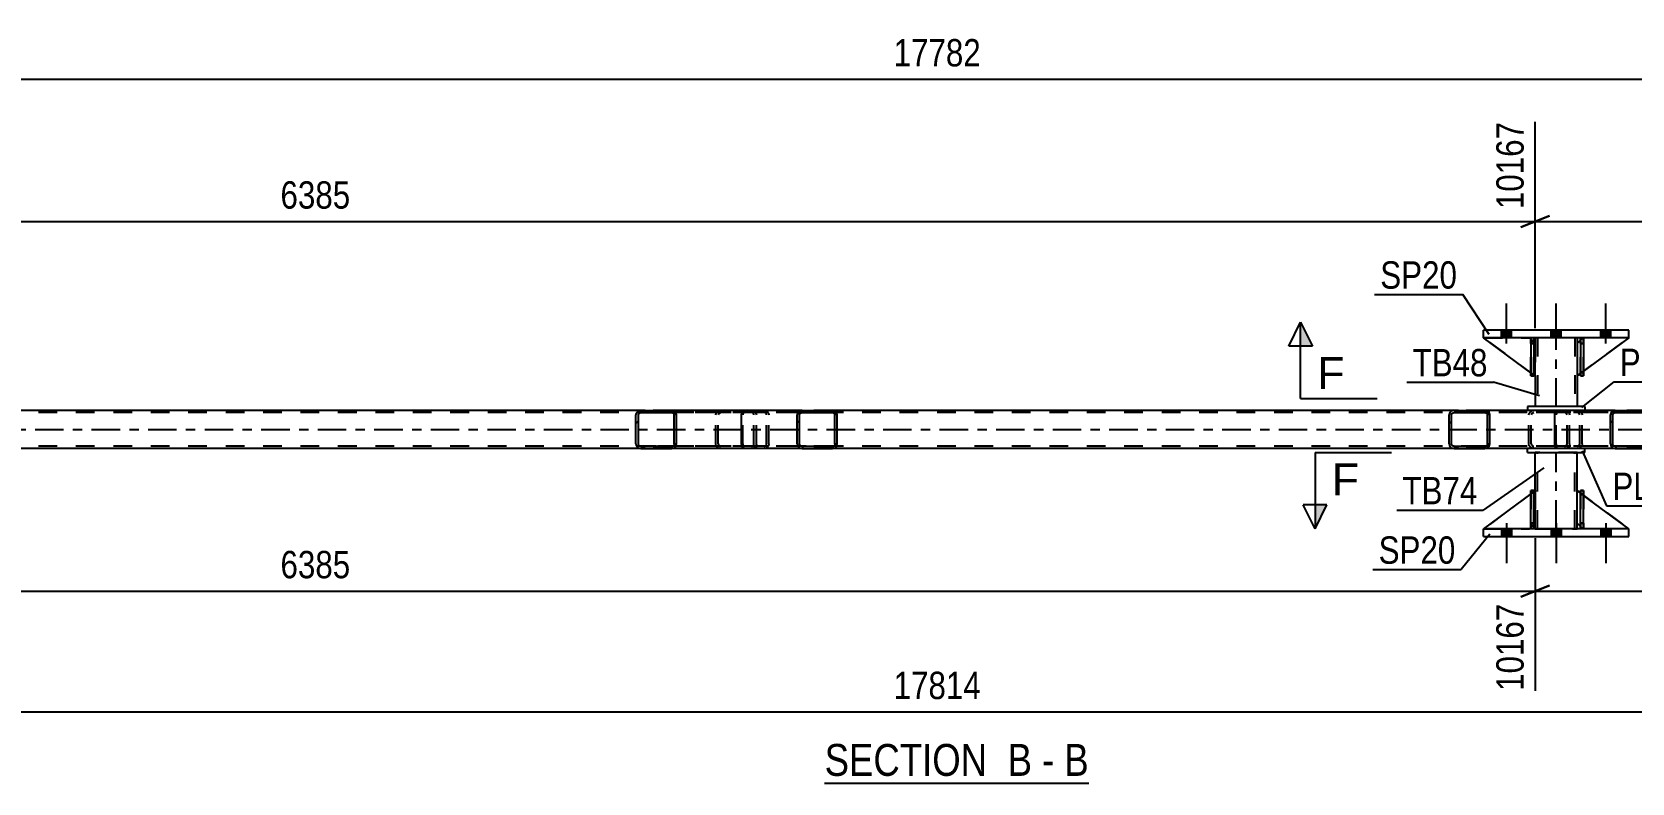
# Model space of a CAD drawing. Header units: millimetres. Extents: x 0 to 841, y 0 to 594.
# Drawn here: x 348.2 to 515.7, y 172.9 to 251.5 of the extents above; entities that cross this region are included whole.
import ezdxf

# ---------------------------------------------------------------- set-up
doc = ezdxf.new("R2010")
doc.units = ezdxf.units.MM
doc.linetypes.add('DXK_LINE_DOT2', pattern=[3.9198, 1.9599, -1.9599])
doc.linetypes.add('DXK_LINE_DOT3', pattern=[5.9187, 2.979, -0.9799, 0.9799, -0.9799])
doc.styles.add('Arial', font='ARIAL.TTF', dxfattribs={"height": 0.2})
doc.styles.add('Arial Narrow', font='ARIALN.TTF', dxfattribs={"height": 0.2})

# ---------------------------------------------------------------- blocks, each defined once
blk = doc.blocks.new('Unknown-122570622-12 - 7169')
at = {"color": 6, "linetype": 'Continuous'}
blk.add_line((431.14, 172.86), (458.78, 172.86), dxfattribs=at)
at = {"color": 0, "linetype": 'Continuous'}
for points in [[(449.25, 173.61), (449.25, 177.11), (431.14, 177.11), (431.14, 173.61)], [(452.85, 173.61), (452.85, 177.11), (450.3, 177.11), (450.3, 173.61)], [(455.18, 173.61), (455.18, 177.11), (453.9, 177.11), (453.9, 173.61)], [(458.78, 173.61), (458.78, 177.11), (456.23, 177.11), (456.23, 173.61)]]:
    blk.add_wipeout(points, dxfattribs=at)
at = {"color": 7, "linetype": 'Continuous', "style": 'Arial Narrow'}
for s, p in [('SECTION ', (431.14, 173.61)), ('B', (450.3, 173.61)), ('B', (456.23, 173.61)), ('-', (453.9, 173.61))]:
    blk.add_text(s, height=3.34, dxfattribs=at).set_placement(p)
blk = doc.blocks.new('Part-122570622-7240 - 7169')
at = {"color": 7, "linetype": 'DXK_LINE_DOT2'}
for p, q in [((505.52, 203.48), (500.13, 199.48)), ((505.52, 200.08), (505.52, 203.48)), ((505.52, 203.48), (505.52, 200.08)), ((500.13, 199.48), (504.92, 199.48)), ((504.92, 199.48), (505.52, 200.08)), ((505.52, 200.08), (504.92, 199.48)), ((505.52, 200.08), (505.52, 200.08))]:
    blk.add_line(p, q, dxfattribs=at)
blk = doc.blocks.new('Part-122570622-7217 - 7169')
at = {"linetype": 'Continuous'}
h = blk.add_hatch(dxfattribs=at)
h.set_pattern_fill('', scale=0.7, style=0, pattern_type=0)
h.set_pattern_definition([(45, (500.7364, 211.5793), (-1.57154, 1.57154), [])])
h.paths.add_polyline_path([(500.78, 211.4), (500.74, 211.58), (500.63, 211.73), (500.46, 211.84), (500.26, 211.88), (497.03, 211.88), (496.83, 211.84), (496.67, 211.73), (496.56, 211.58), (496.52, 211.4), (496.52, 208.36), (496.56, 208.17), (496.67, 208.02), (496.83, 207.91), (497.03, 207.88), (500.26, 207.88), (500.46, 207.91), (500.63, 208.02), (500.74, 208.17), (500.78, 208.36)])
h.paths.add_polyline_path([(500.5, 208.26), (500.45, 208.19), (500.36, 208.13), (500.26, 208.12), (497.03, 208.12), (496.93, 208.13), (496.85, 208.19), (496.79, 208.26), (496.77, 208.36), (496.77, 211.4), (496.79, 211.49), (496.85, 211.57), (496.93, 211.62), (497.03, 211.64), (500.26, 211.64), (500.36, 211.62), (500.45, 211.57), (500.5, 211.49), (500.52, 211.4), (500.52, 208.36)])
at = {"color": 2, "linetype": 'Continuous'}
for p, q in [((496.56, 211.58), (496.52, 211.4)), ((496.52, 208.36), (496.52, 211.4)), ((496.77, 211.4), (496.79, 211.49)), ((496.77, 208.36), (496.77, 211.4)), ((496.79, 211.49), (496.85, 211.57)), ((497.03, 211.88), (496.83, 211.84)), ((496.85, 211.57), (496.93, 211.62)), ((496.93, 211.62), (497.03, 211.64)), ((497.03, 211.88), (500.26, 211.88)), ((497.03, 211.64), (500.26, 211.64)), ((507.85, 211.88), (500.26, 211.88)), ((500.46, 211.84), (500.26, 211.88)), ((500.26, 211.64), (500.36, 211.62)), ((500.36, 211.62), (500.45, 211.57)), ((500.45, 211.57), (500.5, 211.49)), ((500.5, 211.49), (500.52, 211.4)), ((500.52, 208.36), (500.52, 211.4)), ((500.78, 211.4), (500.74, 211.58)), ((500.78, 208.36), (500.78, 211.4)), ((496.52, 208.36), (496.56, 208.17)), ((496.79, 208.26), (496.77, 208.36)), ((496.85, 208.19), (496.79, 208.26)), ((496.83, 207.91), (497.03, 207.88)), ((496.93, 208.13), (496.85, 208.19)), ((497.03, 208.12), (496.93, 208.13)), ((497.03, 208.12), (500.26, 208.12)), ((497.03, 207.88), (500.26, 207.88)), ((500.36, 208.13), (500.26, 208.12)), ((500.26, 207.88), (500.46, 207.91)), ((507.85, 207.88), (500.26, 207.88)), ((500.45, 208.19), (500.36, 208.13)), ((500.5, 208.26), (500.45, 208.19)), ((500.52, 208.36), (500.5, 208.26)), ((500.74, 208.17), (500.78, 208.36))]:
    blk.add_line(p, q, dxfattribs=at)
at = {"color": 7, "linetype": 'DXK_LINE_DOT2'}
for p, q in [((500.26, 211.88), (497.03, 211.88)), ((508.61, 211.64), (497.03, 211.64)), ((504.87, 211.4), (504.91, 211.58)), ((504.87, 208.36), (504.87, 211.4)), ((505.14, 211.49), (505.12, 211.4)), ((505.12, 208.36), (505.12, 211.4)), ((505.2, 211.57), (505.14, 211.49)), ((505.18, 211.84), (505.38, 211.88)), ((505.2, 211.57), (505.22, 211.58)), ((505.22, 211.58), (505.28, 211.62)), ((505.28, 211.62), (505.38, 211.64)), ((508.61, 211.88), (507.85, 211.88)), ((508.61, 211.88), (508.81, 211.84)), ((508.71, 211.62), (508.61, 211.64)), ((508.79, 211.57), (508.71, 211.62)), ((508.85, 211.49), (508.79, 211.57)), ((508.87, 211.4), (508.85, 211.49)), ((508.87, 208.36), (508.87, 211.4)), ((509.09, 211.58), (509.12, 211.4)), ((509.12, 208.36), (509.12, 211.4)), ((508.61, 208.12), (497.03, 208.12)), ((500.26, 207.88), (497.03, 207.88)), ((504.91, 208.17), (504.87, 208.36)), ((505.12, 208.36), (505.14, 208.26)), ((505.14, 208.26), (505.2, 208.19)), ((505.38, 207.88), (505.18, 207.91)), ((505.2, 208.19), (505.22, 208.17)), ((505.22, 208.17), (505.28, 208.13)), ((505.28, 208.13), (505.38, 208.12)), ((508.61, 207.88), (507.85, 207.88)), ((508.61, 208.12), (508.71, 208.13)), ((508.81, 207.91), (508.61, 207.88)), ((508.71, 208.13), (508.79, 208.19)), ((508.79, 208.19), (508.85, 208.26)), ((508.85, 208.26), (508.87, 208.36)), ((509.12, 208.36), (509.09, 208.17))]:
    blk.add_line(p, q, dxfattribs=at)
at = {"color": 2, "linetype": 'Continuous'}
for centre, start, end in [((497.01, 211.37), 110.7583, 155.68), ((500.28, 211.37), 24.32, 69.2417), ((497.01, 208.38), 204.32, 249.2417), ((500.28, 208.38), 290.7583, 335.68)]:
    blk.add_arc(centre, 0.496, start, end, dxfattribs=at)
at = {"color": 7, "linetype": 'DXK_LINE_DOT2'}
for centre, start, end in [((505.36, 211.37), 110.7583, 155.68), ((508.63, 211.37), 24.32, 69.2417), ((505.36, 208.38), 204.32, 249.2417), ((508.63, 208.38), 290.7583, 335.68)]:
    blk.add_arc(centre, 0.496, start, end, dxfattribs=at)
blk = doc.blocks.new('Part-122570622-7348 - 7169')
at = {"color": 2, "linetype": 'Continuous'}
for p, q in [((500.12, 219.48), (500.12, 220.28)), ((515.32, 220.28), (500.12, 220.28)), ((515.32, 219.48), (500.12, 219.48)), ((515.32, 219.48), (515.32, 220.28))]:
    blk.add_line(p, q, dxfattribs=at)
at = {"color": 7, "linetype": 'DXK_LINE_DOT2'}
for p, q in [((500.12, 219.48), (500.12, 220.28)), ((515.32, 219.48), (515.32, 220.28))]:
    blk.add_line(p, q, dxfattribs=at)
blk = doc.blocks.new('Bolt-122570622-7220 - 7169')
at = {"linetype": 'Continuous'}
for points in [[(502, 219.48), (503.04, 219.48), (503.04, 220.28), (502, 220.28)], [(502, 219.48), (503.04, 219.48), (503.04, 220.28), (502, 220.28)], [(502, 219.48), (503.04, 219.48), (503.04, 220.28), (502, 220.28)], [(507.2, 219.48), (508.24, 219.48), (508.24, 220.28), (507.2, 220.28)], [(507.2, 219.48), (508.24, 219.48), (508.24, 220.28), (507.2, 220.28)], [(512.4, 219.48), (513.44, 219.48), (513.44, 220.28), (512.4, 220.28)], [(512.4, 219.48), (513.44, 219.48), (513.44, 220.28), (512.4, 220.28)], [(512.4, 219.48), (513.44, 219.48), (513.44, 220.28), (512.4, 220.28)]]:
    blk.add_hatch(color=1, dxfattribs=at).paths.add_polyline_path(points)
at = {"color": 1, "linetype": 'Continuous'}
for p, q in [((502.52, 218.88), (502.52, 223.08)), ((502.52, 218.88), (502.52, 223.08)), ((502.52, 218.88), (502.52, 223.08)), ((507.72, 218.88), (507.72, 223.08)), ((507.72, 218.88), (507.72, 223.08)), ((512.92, 218.88), (512.92, 223.08)), ((512.92, 218.88), (512.92, 223.08)), ((512.92, 218.88), (512.92, 223.08)), ((502, 219.48), (502, 220.28)), ((502, 219.48), (502, 220.28)), ((502, 219.48), (502, 220.28)), ((503.04, 219.48), (503.04, 220.28)), ((503.04, 219.48), (503.04, 220.28)), ((503.04, 219.48), (503.04, 220.28)), ((507.2, 219.48), (507.2, 220.28)), ((507.2, 219.48), (507.2, 220.28)), ((508.24, 219.48), (508.24, 220.28)), ((508.24, 219.48), (508.24, 220.28)), ((512.4, 219.48), (512.4, 220.28)), ((512.4, 219.48), (512.4, 220.28)), ((512.4, 219.48), (512.4, 220.28)), ((513.44, 219.48), (513.44, 220.28)), ((513.44, 219.48), (513.44, 220.28)), ((513.44, 219.48), (513.44, 220.28))]:
    blk.add_line(p, q, dxfattribs=at)
blk = doc.blocks.new('Part-122570622-7349 - 7169')
at = {"color": 2, "linetype": 'Continuous'}
for p, q in [((510.6, 219.48), (510.28, 219.48)), ((510.28, 219.48), (510.28, 215.48)), ((510.6, 219.48), (510.6, 219.48)), ((510.6, 219.48), (510.6, 215.48)), ((510.6, 215.48), (510.28, 215.48))]:
    blk.add_line(p, q, dxfattribs=at)
at = {"color": 7, "linetype": 'DXK_LINE_DOT2'}
for p, q in [((510.28, 218.88), (510.28, 219.48)), ((510.6, 218.88), (510.6, 219.48)), ((510.6, 219.48), (510.6, 219.48)), ((510.6, 218.88), (510.28, 218.88)), ((510.28, 218.88), (510.28, 215.48)), ((510.6, 215.48), (510.6, 218.88))]:
    blk.add_line(p, q, dxfattribs=at)
blk = doc.blocks.new('Bolt-122570622-7221 - 7169')
at = {"linetype": 'Continuous'}
for points in [[(503.04, 199.48), (502, 199.48), (502, 198.68), (503.04, 198.68)], [(503.04, 199.48), (502, 199.48), (502, 198.68), (503.04, 198.68)], [(503.04, 199.48), (502, 199.48), (502, 198.68), (503.04, 198.68)], [(508.24, 199.48), (507.2, 199.48), (507.2, 198.68), (508.24, 198.68)], [(508.24, 199.48), (507.2, 199.48), (507.2, 198.68), (508.24, 198.68)], [(513.44, 199.48), (512.4, 199.48), (512.4, 198.68), (513.44, 198.68)], [(513.44, 199.48), (512.4, 199.48), (512.4, 198.68), (513.44, 198.68)], [(513.44, 199.48), (512.4, 199.48), (512.4, 198.68), (513.44, 198.68)]]:
    blk.add_hatch(color=1, dxfattribs=at).paths.add_polyline_path(points)
at = {"color": 1, "linetype": 'Continuous'}
for p, q in [((502, 199.48), (502, 198.68)), ((502, 199.48), (502, 198.68)), ((502, 199.48), (502, 198.68)), ((502.52, 200.08), (502.52, 195.88)), ((502.52, 200.08), (502.52, 195.88)), ((502.52, 200.08), (502.52, 195.88)), ((503.04, 199.48), (503.04, 198.68)), ((503.04, 199.48), (503.04, 198.68)), ((503.04, 199.48), (503.04, 198.68)), ((507.2, 199.48), (507.2, 198.68)), ((507.2, 199.48), (507.2, 198.68)), ((507.72, 200.08), (507.72, 195.88)), ((507.72, 200.08), (507.72, 195.88)), ((508.24, 199.48), (508.24, 198.68)), ((508.24, 199.48), (508.24, 198.68)), ((512.4, 199.48), (512.4, 198.68)), ((512.4, 199.48), (512.4, 198.68)), ((512.4, 199.48), (512.4, 198.68)), ((512.92, 200.08), (512.92, 195.88)), ((512.92, 200.08), (512.92, 195.88)), ((512.92, 200.08), (512.92, 195.88)), ((513.44, 199.48), (513.44, 198.68)), ((513.44, 199.48), (513.44, 198.68)), ((513.44, 199.48), (513.44, 198.68))]:
    blk.add_line(p, q, dxfattribs=at)
blk = doc.blocks.new('Part-122570622-7237 - 7169')
at = {"color": 2, "linetype": 'Continuous'}
for p, q in [((505.08, 199.48), (505.08, 203.48)), ((505.08, 203.48), (505.4, 203.48)), ((505.4, 199.48), (505.4, 203.48)), ((505.08, 199.48), (505.08, 199.48)), ((505.4, 199.48), (505.08, 199.48))]:
    blk.add_line(p, q, dxfattribs=at)
at = {"color": 7, "linetype": 'DXK_LINE_DOT2'}
for p, q in [((505.08, 203.48), (505.08, 200.08)), ((505.4, 200.08), (505.4, 203.48)), ((505.08, 200.08), (505.08, 199.48)), ((505.08, 200.08), (505.4, 200.08)), ((505.4, 199.48), (505.4, 200.08)), ((505.4, 199.48), (505.4, 199.48))]:
    blk.add_line(p, q, dxfattribs=at)
blk = doc.blocks.new('Part-122570622-7241 - 7169')
at = {"color": 2, "linetype": 'Continuous'}
for p, q in [((509.93, 200.08), (509.93, 203.48)), ((510.28, 203.21), (509.93, 203.48)), ((515.32, 199.48), (510.6, 202.98)), ((510.28, 199.72), (509.93, 200.08))]:
    blk.add_line(p, q, dxfattribs=at)
at = {"color": 7, "linetype": 'DXK_LINE_DOT2'}
for p, q in [((510.6, 202.98), (510.28, 203.21)), ((510.53, 199.48), (510.28, 199.72)), ((515.33, 199.48), (510.53, 199.48)), ((515.32, 199.48), (515.33, 199.48)), ((515.33, 199.48), (515.32, 199.48))]:
    blk.add_line(p, q, dxfattribs=at)
blk = doc.blocks.new('Part-122570622-7242 - 7169')
at = {"color": 7, "linetype": 'DXK_LINE_DOT2'}
for p, q in [((509.93, 200.08), (509.93, 203.48)), ((509.93, 203.48), (515.33, 199.48)), ((510.53, 199.48), (509.93, 200.08)), ((515.33, 199.48), (510.53, 199.48))]:
    blk.add_line(p, q, dxfattribs=at)
blk = doc.blocks.new('Part-122570622-7320 - 7169')
at = {"color": 7, "linetype": 'DXK_LINE_DOT2'}
for p, q in [((774.13, 211.64), (111.73, 211.64)), ((431.96, 211.88), (411.9, 211.88)), ((517.09, 211.88), (497.03, 211.88)), ((774.13, 208.12), (111.73, 208.12)), ((431.96, 207.88), (411.9, 207.88)), ((517.09, 207.88), (497.03, 207.88))]:
    blk.add_line(p, q, dxfattribs=at)
at = {"color": 2, "linetype": 'Continuous'}
for p, q in [((411.9, 211.88), (346.82, 211.88)), ((497.03, 211.88), (431.96, 211.88)), ((411.9, 207.88), (346.82, 207.88)), ((497.03, 207.88), (431.96, 207.88))]:
    blk.add_line(p, q, dxfattribs=at)
at = {"color": 7, "linetype": 'DXK_LINE_DOT3'}
blk.add_line((111.73, 209.88), (774.13, 209.88), dxfattribs=at)
blk = doc.blocks.new('Part-122570622-7350 - 7169')
at = {"color": 2, "linetype": 'Continuous'}
for p, q in [((505.08, 215.81), (500.13, 219.48)), ((505.08, 219.32), (504.92, 219.48)), ((505.52, 218.88), (505.4, 219)), ((505.52, 218.88), (505.52, 218.88)), ((505.52, 215.48), (505.52, 218.88)), ((505.4, 215.57), (505.52, 215.48)), ((505.52, 215.48), (505.52, 215.48))]:
    blk.add_line(p, q, dxfattribs=at)
at = {"color": 7, "linetype": 'DXK_LINE_DOT2'}
for p, q in [((504.92, 219.48), (500.13, 219.48)), ((504.92, 219.48), (505.52, 218.88)), ((505.4, 219), (505.08, 219.32)), ((505.52, 218.88), (505.52, 215.48)), ((505.4, 215.57), (505.08, 215.81))]:
    blk.add_line(p, q, dxfattribs=at)
blk = doc.blocks.new('Part-122570622-7315 - 7169')
at = {"linetype": 'Continuous'}
h = blk.add_hatch(dxfattribs=at)
h.set_pattern_fill('', scale=0.7, style=0, pattern_type=0)
h.set_pattern_definition([(45, (432.4202, 211.5793), (-1.57154, 1.57154), [])])
h.paths.add_polyline_path([(432.46, 211.4), (432.42, 211.58), (432.31, 211.73), (432.15, 211.84), (431.96, 211.88), (428.77, 211.88), (428.58, 211.84), (428.42, 211.73), (428.31, 211.58), (428.27, 211.4), (428.27, 208.36), (428.31, 208.17), (428.42, 208.02), (428.58, 207.91), (428.77, 207.88), (431.96, 207.88), (432.15, 207.91), (432.31, 208.02), (432.42, 208.17), (432.46, 208.36)])
h.paths.add_polyline_path([(432.19, 208.26), (432.13, 208.19), (432.05, 208.13), (431.96, 208.12), (428.77, 208.12), (428.68, 208.13), (428.59, 208.19), (428.54, 208.26), (428.52, 208.36), (428.52, 211.4), (428.54, 211.49), (428.59, 211.57), (428.68, 211.62), (428.77, 211.64), (431.96, 211.64), (432.05, 211.62), (432.13, 211.57), (432.19, 211.49), (432.21, 211.4), (432.21, 208.36)])
at = {"color": 2, "linetype": 'Continuous'}
for p, q in [((422.44, 211.4), (422.46, 211.58)), ((422.44, 208.36), (422.44, 211.4)), ((422.46, 211.58), (422.52, 211.73)), ((422.52, 211.73), (422.61, 211.84)), ((422.61, 211.84), (422.71, 211.88)), ((428.77, 211.88), (422.71, 211.88)), ((428.31, 211.58), (428.27, 211.4)), ((428.27, 208.36), (428.27, 211.4)), ((428.52, 211.4), (428.54, 211.49)), ((428.52, 208.36), (428.52, 211.4)), ((428.54, 211.49), (428.59, 211.57)), ((428.77, 211.88), (428.58, 211.84)), ((428.59, 211.57), (428.68, 211.62)), ((428.68, 211.62), (428.77, 211.64)), ((428.77, 211.88), (431.96, 211.88)), ((428.77, 211.64), (431.96, 211.64)), ((432.15, 211.84), (431.96, 211.88)), ((431.96, 211.64), (432.05, 211.62)), ((432.05, 211.62), (432.13, 211.57)), ((432.13, 211.57), (432.19, 211.49)), ((432.19, 211.49), (432.21, 211.4)), ((432.21, 208.36), (432.21, 211.4)), ((432.46, 211.4), (432.42, 211.58)), ((432.46, 208.36), (432.46, 211.4)), ((422.46, 208.17), (422.44, 208.36)), ((422.52, 208.02), (422.46, 208.17)), ((422.61, 207.91), (422.52, 208.02)), ((422.71, 207.88), (422.61, 207.91)), ((428.77, 207.88), (422.71, 207.88)), ((428.27, 208.36), (428.31, 208.17)), ((428.54, 208.26), (428.52, 208.36)), ((428.59, 208.19), (428.54, 208.26)), ((428.58, 207.91), (428.77, 207.88)), ((428.68, 208.13), (428.59, 208.19)), ((428.77, 208.12), (428.68, 208.13)), ((428.77, 208.12), (431.96, 208.12)), ((428.77, 207.88), (431.96, 207.88)), ((432.05, 208.13), (431.96, 208.12)), ((431.96, 207.88), (432.15, 207.91)), ((432.13, 208.19), (432.05, 208.13)), ((432.19, 208.26), (432.13, 208.19)), ((432.21, 208.36), (432.19, 208.26)), ((432.42, 208.17), (432.46, 208.36))]:
    blk.add_line(p, q, dxfattribs=at)
at = {"color": 7, "linetype": 'DXK_LINE_DOT2'}
for p, q in [((422.59, 211.49), (422.58, 211.4)), ((422.58, 208.36), (422.58, 211.4)), ((422.62, 211.57), (422.59, 211.49)), ((422.66, 211.62), (422.62, 211.57)), ((422.71, 211.64), (422.66, 211.62)), ((431.96, 211.64), (422.71, 211.64)), ((423.99, 211.64), (423.99, 211.88)), ((424.81, 211.88), (425, 211.84)), ((424.9, 211.62), (424.81, 211.64)), ((424.98, 211.57), (424.9, 211.62)), ((425.04, 211.49), (424.98, 211.57)), ((425.06, 211.4), (425.04, 211.49)), ((425.06, 208.36), (425.06, 211.4)), ((425.27, 211.58), (425.31, 211.4)), ((425.31, 208.36), (425.31, 211.4)), ((431.96, 211.88), (428.77, 211.88)), ((422.58, 208.36), (422.59, 208.26)), ((422.59, 208.26), (422.62, 208.19)), ((422.62, 208.19), (422.66, 208.13)), ((422.66, 208.13), (422.71, 208.12)), ((431.96, 208.12), (422.71, 208.12)), ((423.99, 207.88), (423.99, 208.12)), ((424.81, 208.12), (424.9, 208.13)), ((425, 207.91), (424.81, 207.88)), ((424.9, 208.13), (424.98, 208.19)), ((424.98, 208.19), (425.04, 208.26)), ((425.04, 208.26), (425.06, 208.36)), ((425.31, 208.36), (425.27, 208.17)), ((431.96, 207.88), (428.77, 207.88))]:
    blk.add_line(p, q, dxfattribs=at)
for centre, start, end in [((424.82, 211.38), 23.8494, 68.8059), ((424.82, 208.37), 291.1941, 336.1506)]:
    blk.add_arc(centre, 0.492, start, end, dxfattribs=at)
at = {"color": 2, "linetype": 'Continuous'}
for centre, start, end in [((428.76, 211.38), 111.1941, 156.1506), ((431.97, 211.38), 23.8494, 68.8059), ((428.76, 208.37), 203.8494, 248.8059), ((431.97, 208.37), 291.1941, 336.1506)]:
    blk.add_arc(centre, 0.492, start, end, dxfattribs=at)
blk = doc.blocks.new('Part-122570622-7440 - 7169')
at = {"color": 7, "linetype": 'DXK_LINE_DOT2'}
for p, q in [((510.6, 203.48), (510.28, 203.48)), ((510.28, 200.08), (510.28, 203.48)), ((510.28, 199.48), (510.28, 203.48)), ((510.6, 203.48), (510.6, 200.08)), ((510.6, 199.48), (510.6, 203.48)), ((510.6, 200.08), (510.28, 200.08)), ((510.28, 199.48), (510.28, 200.08)), ((510.6, 199.48), (510.28, 199.48)), ((510.6, 200.08), (510.6, 199.48)), ((510.6, 199.48), (510.6, 199.48))]:
    blk.add_line(p, q, dxfattribs=at)
blk = doc.blocks.new('Part-122570622-7338 - 7169')
at = {"color": 7, "linetype": 'DXK_LINE_DOT2'}
for p, q in [((510.28, 218.88), (510.28, 219.48)), ((510.28, 219.48), (510.28, 219.48)), ((510.28, 219.48), (510.28, 215.48)), ((510.6, 219.48), (510.28, 219.48)), ((510.6, 218.88), (510.6, 219.48)), ((510.6, 215.48), (510.6, 219.48)), ((510.28, 215.48), (510.28, 218.88)), ((510.28, 218.88), (510.6, 218.88)), ((510.6, 218.88), (510.6, 215.48)), ((510.28, 215.48), (510.6, 215.48))]:
    blk.add_line(p, q, dxfattribs=at)
blk = doc.blocks.new('Part-122570622-7343 - 7169')
at = {"color": 2, "linetype": 'Continuous'}
for p, q in [((500.12, 198.68), (500.12, 199.48)), ((515.32, 199.48), (500.12, 199.48)), ((515.32, 198.68), (515.32, 199.48)), ((500.12, 198.68), (515.32, 198.68))]:
    blk.add_line(p, q, dxfattribs=at)
at = {"color": 7, "linetype": 'DXK_LINE_DOT2'}
for p, q in [((500.12, 198.68), (500.12, 199.48)), ((515.32, 198.68), (515.32, 199.48))]:
    blk.add_line(p, q, dxfattribs=at)
blk = doc.blocks.new('Part-122570622-7351 - 7169')
at = {"color": 7, "linetype": 'DXK_LINE_DOT2'}
for p, q in [((505.52, 215.48), (500.13, 219.48)), ((500.13, 219.48), (504.92, 219.48)), ((504.92, 219.48), (505.52, 218.88)), ((505.52, 218.88), (504.92, 219.48)), ((505.52, 218.88), (505.52, 215.48)), ((505.52, 218.88), (505.52, 218.88)), ((505.52, 218.88), (505.52, 215.48))]:
    blk.add_line(p, q, dxfattribs=at)
blk = doc.blocks.new('Part-122570622-7352 - 7169')
at = {"color": 7, "linetype": 'DXK_LINE_DOT2'}
for p, q in [((510.53, 219.48), (510.28, 219.23)), ((515.33, 219.48), (510.53, 219.48)), ((510.6, 215.97), (510.28, 215.74))]:
    blk.add_line(p, q, dxfattribs=at)
at = {"color": 2, "linetype": 'Continuous'}
for p, q in [((515.33, 219.48), (510.6, 215.97)), ((510.28, 219.23), (509.93, 218.88)), ((509.93, 218.88), (509.93, 215.48)), ((510.28, 215.74), (509.93, 215.48))]:
    blk.add_line(p, q, dxfattribs=at)
blk = doc.blocks.new('Part-122570622-7365 - 7169')
at = {"color": 2, "linetype": 'Continuous'}
for p, q in [((505.08, 203.14), (500.13, 199.48)), ((505.52, 203.48), (505.4, 203.38)), ((505.52, 200.08), (505.52, 203.48)), ((505.08, 199.63), (504.92, 199.48)), ((505.52, 200.08), (505.4, 199.95)), ((505.52, 200.08), (505.52, 200.08))]:
    blk.add_line(p, q, dxfattribs=at)
at = {"color": 7, "linetype": 'DXK_LINE_DOT2'}
for p, q in [((505.4, 203.38), (505.08, 203.14)), ((505.52, 200.08), (505.52, 203.48)), ((500.13, 199.48), (504.92, 199.48)), ((505.52, 200.08), (504.92, 199.48)), ((505.4, 199.95), (505.08, 199.63))]:
    blk.add_line(p, q, dxfattribs=at)
blk = doc.blocks.new('Part-122570622-7377 - 7169')
at = {"linetype": 'Continuous'}
h = blk.add_hatch(dxfattribs=at)
h.set_pattern_fill('', scale=0.7, style=0, pattern_type=0)
h.set_pattern_definition([(45, (415.6021, 211.5793), (-1.57154, 1.57154), [])])
h.paths.add_polyline_path([(415.64, 211.4), (415.6, 211.58), (415.49, 211.73), (415.33, 211.84), (415.13, 211.88), (411.9, 211.88), (411.7, 211.84), (411.53, 211.73), (411.42, 211.58), (411.38, 211.4), (411.38, 208.36), (411.42, 208.17), (411.53, 208.02), (411.7, 207.91), (411.9, 207.88), (415.13, 207.88), (415.33, 207.91), (415.49, 208.02), (415.6, 208.17), (415.64, 208.36)])
h.paths.add_polyline_path([(415.37, 208.26), (415.31, 208.19), (415.23, 208.13), (415.13, 208.12), (411.9, 208.12), (411.8, 208.13), (411.71, 208.19), (411.66, 208.26), (411.64, 208.36), (411.64, 211.4), (411.66, 211.49), (411.71, 211.57), (411.8, 211.62), (411.9, 211.64), (415.13, 211.64), (415.23, 211.62), (415.31, 211.57), (415.37, 211.49), (415.39, 211.4), (415.39, 208.36)])
at = {"color": 2, "linetype": 'Continuous'}
for p, q in [((411.42, 211.58), (411.38, 211.4)), ((411.38, 208.36), (411.38, 211.4)), ((411.64, 211.4), (411.66, 211.49)), ((411.64, 208.36), (411.64, 211.4)), ((411.66, 211.49), (411.71, 211.57)), ((411.9, 211.88), (411.7, 211.84)), ((411.71, 211.57), (411.8, 211.62)), ((411.8, 211.62), (411.9, 211.64)), ((411.9, 211.88), (415.13, 211.88)), ((411.9, 211.64), (415.13, 211.64)), ((422.71, 211.88), (415.13, 211.88)), ((415.33, 211.84), (415.13, 211.88)), ((415.13, 211.64), (415.23, 211.62)), ((415.23, 211.62), (415.31, 211.57)), ((415.31, 211.57), (415.37, 211.49)), ((415.37, 211.49), (415.39, 211.4)), ((415.39, 208.36), (415.39, 211.4)), ((415.64, 211.4), (415.6, 211.58)), ((415.64, 208.36), (415.64, 211.4)), ((411.38, 208.36), (411.42, 208.17)), ((411.66, 208.26), (411.64, 208.36)), ((411.71, 208.19), (411.66, 208.26)), ((411.7, 207.91), (411.9, 207.88)), ((411.8, 208.13), (411.71, 208.19)), ((411.9, 208.12), (411.8, 208.13)), ((411.9, 208.12), (415.13, 208.12)), ((411.9, 207.88), (415.13, 207.88)), ((415.23, 208.13), (415.13, 208.12)), ((415.13, 207.88), (415.33, 207.91)), ((422.71, 207.88), (415.13, 207.88)), ((415.31, 208.19), (415.23, 208.13)), ((415.37, 208.26), (415.31, 208.19)), ((415.39, 208.36), (415.37, 208.26)), ((415.6, 208.17), (415.64, 208.36))]:
    blk.add_line(p, q, dxfattribs=at)
at = {"color": 7, "linetype": 'DXK_LINE_DOT2'}
for p, q in [((415.13, 211.88), (411.9, 211.88)), ((423.48, 211.64), (411.9, 211.64)), ((419.73, 211.4), (419.77, 211.58)), ((419.73, 208.36), (419.73, 211.4)), ((420.01, 211.49), (419.99, 211.4)), ((419.99, 208.36), (419.99, 211.4)), ((420.06, 211.57), (420.01, 211.49)), ((420.05, 211.84), (420.24, 211.88)), ((420.06, 211.57), (420.09, 211.58)), ((420.09, 211.58), (420.15, 211.62)), ((420.15, 211.62), (420.24, 211.64)), ((423.48, 211.88), (422.71, 211.88)), ((423.48, 211.88), (423.68, 211.84)), ((423.58, 211.62), (423.48, 211.64)), ((423.66, 211.57), (423.58, 211.62)), ((423.72, 211.49), (423.66, 211.57)), ((423.73, 211.4), (423.72, 211.49)), ((423.73, 208.36), (423.73, 211.4)), ((423.95, 211.58), (423.99, 211.4)), ((423.99, 208.36), (423.99, 211.4)), ((423.48, 208.12), (411.9, 208.12)), ((415.13, 207.88), (411.9, 207.88)), ((419.77, 208.17), (419.73, 208.36)), ((419.99, 208.36), (420.01, 208.26)), ((420.01, 208.26), (420.06, 208.19)), ((420.24, 207.88), (420.05, 207.91)), ((420.06, 208.19), (420.09, 208.17)), ((420.09, 208.17), (420.15, 208.13)), ((420.15, 208.13), (420.24, 208.12)), ((423.48, 207.88), (422.71, 207.88)), ((423.48, 208.12), (423.58, 208.13)), ((423.68, 207.91), (423.48, 207.88)), ((423.58, 208.13), (423.66, 208.19)), ((423.66, 208.19), (423.72, 208.26)), ((423.72, 208.26), (423.73, 208.36)), ((423.99, 208.36), (423.95, 208.17))]:
    blk.add_line(p, q, dxfattribs=at)
at = {"color": 2, "linetype": 'Continuous'}
for centre, start, end in [((411.88, 211.37), 110.7583, 155.68), ((415.15, 211.37), 24.32, 69.2417), ((411.88, 208.38), 204.32, 249.2417), ((415.15, 208.38), 290.7583, 335.68)]:
    blk.add_arc(centre, 0.496, start, end, dxfattribs=at)
at = {"color": 7, "linetype": 'DXK_LINE_DOT2'}
for centre, start, end in [((420.22, 211.37), 110.7583, 155.68), ((423.5, 211.37), 24.32, 69.2417), ((420.22, 208.38), 204.32, 249.2417), ((423.5, 208.38), 290.7583, 335.68)]:
    blk.add_arc(centre, 0.496, start, end, dxfattribs=at)
blk = doc.blocks.new('Part-122570622-7379 - 7169')
at = {"color": 7, "linetype": 'DXK_LINE_DOT2'}
for p, q in [((505.4, 203.48), (505.08, 203.48)), ((505.08, 200.08), (505.08, 203.48)), ((505.08, 199.48), (505.08, 203.48)), ((505.4, 203.48), (505.4, 200.08)), ((505.4, 199.48), (505.4, 203.48)), ((505.4, 200.08), (505.08, 200.08)), ((505.08, 199.48), (505.08, 200.08)), ((505.4, 199.48), (505.08, 199.48)), ((505.4, 200.08), (505.4, 199.48)), ((505.4, 199.48), (505.4, 199.48))]:
    blk.add_line(p, q, dxfattribs=at)
blk = doc.blocks.new('Part-122570622-7391 - 7169')
at = {"color": 2, "linetype": 'Continuous'}
for p, q in [((510.73, 212.28), (504.73, 212.28)), ((504.73, 212.28), (504.73, 211.88)), ((510.73, 212.28), (510.73, 211.88))]:
    blk.add_line(p, q, dxfattribs=at)
at = {"color": 7, "linetype": 'DXK_LINE_DOT2'}
blk.add_line((510.73, 211.88), (504.73, 211.88), dxfattribs=at)
blk = doc.blocks.new('Part-122570622-7396 - 7169')
at = {"color": 2, "linetype": 'Continuous'}
for p, q in [((504.73, 207.48), (504.73, 207.88)), ((510.73, 207.48), (510.73, 207.88)), ((504.73, 207.48), (510.73, 207.48))]:
    blk.add_line(p, q, dxfattribs=at)
at = {"color": 7, "linetype": 'DXK_LINE_DOT2'}
blk.add_line((510.73, 207.88), (504.73, 207.88), dxfattribs=at)
blk = doc.blocks.new('Part-122570622-7401 - 7169')
at = {"color": 2, "linetype": 'Continuous'}
for p, q in [((505.52, 203.48), (505.52, 207.48)), ((509.92, 203.48), (509.92, 207.48)), ((505.52, 199.48), (505.52, 200.08)), ((509.92, 199.48), (509.92, 200.08))]:
    blk.add_line(p, q, dxfattribs=at)
at = {"color": 7, "linetype": 'DXK_LINE_DOT2'}
for p, q in [((509.92, 207.48), (505.52, 207.48)), ((505.76, 199.48), (505.76, 207.48)), ((509.68, 199.48), (509.68, 207.48)), ((505.52, 200.08), (505.52, 203.48)), ((509.92, 200.08), (509.92, 203.48)), ((505.52, 199.48), (509.92, 199.48))]:
    blk.add_line(p, q, dxfattribs=at)
at = {"color": 7, "linetype": 'DXK_LINE_DOT3'}
blk.add_line((507.72, 199.48), (507.72, 207.48), dxfattribs=at)
blk = doc.blocks.new('Part-122570622-7402 - 7169')
at = {"color": 2, "linetype": 'Continuous'}
for p, q in [((505.4, 219.48), (505.08, 219.48)), ((505.08, 219.48), (505.08, 215.48)), ((505.4, 219.48), (505.4, 219.48)), ((505.4, 219.48), (505.4, 215.48)), ((505.4, 215.48), (505.08, 215.48))]:
    blk.add_line(p, q, dxfattribs=at)
at = {"color": 7, "linetype": 'DXK_LINE_DOT2'}
for p, q in [((505.08, 218.88), (505.08, 219.48)), ((505.4, 218.88), (505.4, 219.48)), ((505.4, 219.48), (505.4, 219.48)), ((505.4, 218.88), (505.08, 218.88)), ((505.08, 218.88), (505.08, 215.48)), ((505.4, 215.48), (505.4, 218.88))]:
    blk.add_line(p, q, dxfattribs=at)
blk = doc.blocks.new('Part-122570622-7404 - 7169')
at = {"color": 2, "linetype": 'Continuous'}
for p, q in [((510.28, 199.48), (510.28, 203.48)), ((510.28, 203.48), (510.6, 203.48)), ((510.6, 199.48), (510.6, 203.48)), ((510.28, 199.48), (510.28, 199.48)), ((510.6, 199.48), (510.28, 199.48))]:
    blk.add_line(p, q, dxfattribs=at)
at = {"color": 7, "linetype": 'DXK_LINE_DOT2'}
for p, q in [((510.28, 203.48), (510.28, 200.08)), ((510.6, 200.08), (510.6, 203.48)), ((510.28, 200.08), (510.28, 199.48)), ((510.28, 200.08), (510.6, 200.08)), ((510.6, 199.48), (510.6, 200.08)), ((510.6, 199.48), (510.6, 199.48))]:
    blk.add_line(p, q, dxfattribs=at)
blk = doc.blocks.new('Part-122570622-7407 - 7169')
at = {"color": 7, "linetype": 'DXK_LINE_DOT2'}
for p, q in [((505.08, 218.88), (505.08, 219.48)), ((505.08, 219.48), (505.08, 219.48)), ((505.08, 219.48), (505.08, 215.48)), ((505.4, 219.48), (505.08, 219.48)), ((505.4, 218.88), (505.4, 219.48)), ((505.4, 215.48), (505.4, 219.48)), ((505.08, 215.48), (505.08, 218.88)), ((505.08, 218.88), (505.4, 218.88)), ((505.4, 218.88), (505.4, 215.48)), ((505.08, 215.48), (505.4, 215.48))]:
    blk.add_line(p, q, dxfattribs=at)
blk = doc.blocks.new('Part-122570622-7431 - 7169')
at = {"linetype": 'Continuous'}
h = blk.add_hatch(dxfattribs=at)
h.set_pattern_fill('', scale=0.7, style=0, pattern_type=0)
h.set_pattern_definition([(45, (517.5545, 211.5793), (-1.57154, 1.57154), [])])
h.paths.add_polyline_path([(517.59, 211.4), (517.55, 211.58), (517.45, 211.73), (517.28, 211.84), (517.09, 211.88), (513.91, 211.88), (513.71, 211.84), (513.55, 211.73), (513.44, 211.58), (513.4, 211.4), (513.4, 208.36), (513.44, 208.17), (513.55, 208.02), (513.71, 207.91), (513.91, 207.88), (517.09, 207.88), (517.28, 207.91), (517.45, 208.02), (517.55, 208.17), (517.59, 208.36)])
h.paths.add_polyline_path([(517.32, 208.26), (517.27, 208.19), (517.19, 208.13), (517.09, 208.12), (513.91, 208.12), (513.81, 208.13), (513.73, 208.19), (513.67, 208.26), (513.65, 208.36), (513.65, 211.4), (513.67, 211.49), (513.73, 211.57), (513.81, 211.62), (513.91, 211.64), (517.09, 211.64), (517.19, 211.62), (517.27, 211.57), (517.32, 211.49), (517.34, 211.4), (517.34, 208.36)])
at = {"color": 2, "linetype": 'Continuous'}
for p, q in [((507.58, 211.4), (507.6, 211.58)), ((507.58, 208.36), (507.58, 211.4)), ((507.6, 211.58), (507.66, 211.73)), ((507.66, 211.73), (507.74, 211.84)), ((507.74, 211.84), (507.85, 211.88)), ((513.91, 211.88), (507.85, 211.88)), ((513.44, 211.58), (513.4, 211.4)), ((513.4, 208.36), (513.4, 211.4)), ((513.65, 211.4), (513.67, 211.49)), ((513.65, 208.36), (513.65, 211.4)), ((513.67, 211.49), (513.73, 211.57)), ((513.91, 211.88), (513.71, 211.84)), ((513.73, 211.57), (513.81, 211.62)), ((513.81, 211.62), (513.91, 211.64)), ((513.91, 211.88), (517.09, 211.88)), ((513.91, 211.64), (517.09, 211.64)), ((517.28, 211.84), (517.09, 211.88)), ((517.09, 211.64), (517.19, 211.62)), ((517.19, 211.62), (517.27, 211.57)), ((517.27, 211.57), (517.32, 211.49)), ((517.32, 211.49), (517.34, 211.4)), ((517.34, 208.36), (517.34, 211.4)), ((517.59, 211.4), (517.55, 211.58)), ((517.59, 208.36), (517.59, 211.4)), ((507.6, 208.17), (507.58, 208.36)), ((507.66, 208.02), (507.6, 208.17)), ((507.74, 207.91), (507.66, 208.02)), ((507.85, 207.88), (507.74, 207.91)), ((513.91, 207.88), (507.85, 207.88)), ((513.4, 208.36), (513.44, 208.17)), ((513.67, 208.26), (513.65, 208.36)), ((513.73, 208.19), (513.67, 208.26)), ((513.71, 207.91), (513.91, 207.88)), ((513.81, 208.13), (513.73, 208.19)), ((513.91, 208.12), (513.81, 208.13)), ((513.91, 208.12), (517.09, 208.12)), ((513.91, 207.88), (517.09, 207.88)), ((517.19, 208.13), (517.09, 208.12)), ((517.09, 207.88), (517.28, 207.91)), ((517.27, 208.19), (517.19, 208.13)), ((517.32, 208.26), (517.27, 208.19)), ((517.34, 208.36), (517.32, 208.26)), ((517.55, 208.17), (517.59, 208.36))]:
    blk.add_line(p, q, dxfattribs=at)
at = {"color": 7, "linetype": 'DXK_LINE_DOT2'}
for p, q in [((507.72, 211.49), (507.71, 211.4)), ((507.71, 208.36), (507.71, 211.4)), ((507.75, 211.57), (507.72, 211.49)), ((507.8, 211.62), (507.75, 211.57)), ((507.85, 211.64), (507.8, 211.62)), ((517.09, 211.64), (507.85, 211.64)), ((509.12, 211.64), (509.12, 211.88)), ((509.94, 211.88), (510.13, 211.84)), ((510.04, 211.62), (509.94, 211.64)), ((510.12, 211.57), (510.04, 211.62)), ((510.17, 211.49), (510.12, 211.57)), ((510.19, 211.4), (510.17, 211.49)), ((510.19, 208.36), (510.19, 211.4)), ((510.4, 211.58), (510.44, 211.4)), ((510.44, 208.36), (510.44, 211.4)), ((517.09, 211.88), (513.91, 211.88)), ((507.71, 208.36), (507.72, 208.26)), ((507.72, 208.26), (507.75, 208.19)), ((507.75, 208.19), (507.8, 208.13)), ((507.8, 208.13), (507.85, 208.12)), ((517.09, 208.12), (507.85, 208.12)), ((509.12, 207.88), (509.12, 208.12)), ((509.94, 208.12), (510.04, 208.13)), ((510.13, 207.91), (509.94, 207.88)), ((510.04, 208.13), (510.12, 208.19)), ((510.12, 208.19), (510.17, 208.26)), ((510.17, 208.26), (510.19, 208.36)), ((510.44, 208.36), (510.4, 208.17)), ((517.09, 207.88), (513.91, 207.88))]:
    blk.add_line(p, q, dxfattribs=at)
for centre, start, end in [((509.95, 211.38), 23.8494, 68.8059), ((509.95, 208.37), 291.1941, 336.1506)]:
    blk.add_arc(centre, 0.492, start, end, dxfattribs=at)
at = {"color": 2, "linetype": 'Continuous'}
for centre, start, end in [((513.89, 211.38), 111.1941, 156.1506), ((517.1, 211.38), 23.8494, 68.8059), ((513.89, 208.37), 203.8494, 248.8059), ((517.1, 208.37), 291.1941, 336.1506)]:
    blk.add_arc(centre, 0.492, start, end, dxfattribs=at)
blk = doc.blocks.new('Part-122570622-7438 - 7169')
at = {"color": 7, "linetype": 'DXK_LINE_DOT2'}
for p, q in [((510.53, 219.48), (509.93, 218.88)), ((509.93, 215.48), (515.33, 219.48)), ((515.33, 219.48), (510.53, 219.48)), ((509.93, 218.88), (509.93, 215.48))]:
    blk.add_line(p, q, dxfattribs=at)
blk = doc.blocks.new('Part-122570622-7446 - 7169')
at = {"color": 2, "linetype": 'Continuous'}
for p, q in [((505.52, 219.48), (505.52, 218.88)), ((509.92, 219.48), (509.92, 218.88)), ((505.52, 215.48), (505.52, 212.28)), ((509.92, 215.48), (509.92, 212.28))]:
    blk.add_line(p, q, dxfattribs=at)
at = {"color": 7, "linetype": 'DXK_LINE_DOT2'}
for p, q in [((509.92, 219.48), (505.52, 219.48)), ((505.76, 219.48), (505.76, 212.28)), ((509.68, 219.48), (509.68, 212.28)), ((505.52, 218.88), (505.52, 215.48)), ((509.92, 218.88), (509.92, 215.48)), ((509.92, 212.28), (505.52, 212.28))]:
    blk.add_line(p, q, dxfattribs=at)
at = {"color": 7, "linetype": 'DXK_LINE_DOT3'}
blk.add_line((507.72, 212.28), (507.72, 219.48), dxfattribs=at)
blk = doc.blocks.new('StraightDimension-122570622-7607 - 7169')
at = {"color": 7, "linetype": 'Continuous'}
for p, q in [((505.52, 198.48), (505.52, 182.51)), ((250.12, 192.95), (505.52, 192.95)), ((504.02, 192.35), (507.02, 193.55))]:
    blk.add_line(p, q, dxfattribs=at)
at = {"color": 0}
blk.add_wipeout([(382.08, 193.7), (382.08, 197.9), (373.57, 197.9), (373.57, 193.7)], dxfattribs=at)
at = {"color": 0, "linetype": 'Continuous'}
blk.add_wipeout([(504.92, 192.25), (500.72, 192.25), (500.72, 181.91), (504.92, 181.91)], dxfattribs=at)
at = {"color": 3, "style": 'Arial Narrow'}
blk.add_text('6385', height=2.863, dxfattribs=at).set_placement((374.17, 194.3))
at = {"color": 3, "linetype": 'Continuous', "style": 'Arial Narrow'}
blk.add_text('10167', height=2.863, rotation=90.0002, dxfattribs=at).set_placement((504.32, 182.51))
blk = doc.blocks.new('StraightDimension-122570622-7613 - 7169')
at = {"color": 7, "linetype": 'Continuous'}
for p, q in [((505.52, 198.48), (505.52, 182.51)), ((507.02, 193.55), (504.02, 192.35)), ((505.52, 192.95), (675.79, 192.95))]:
    blk.add_line(p, q, dxfattribs=at)
blk = doc.blocks.new('StraightDimension-122570622-11286 - 7169')
at = {"color": 7, "linetype": 'Continuous'}
blk.add_line((101.51, 246.54), (784.35, 246.54), dxfattribs=at)
at = {"color": 0}
blk.add_wipeout([(448.1, 247.29), (448.1, 251.49), (437.76, 251.49), (437.76, 247.29)], dxfattribs=at)
at = {"color": 3, "style": 'Arial Narrow'}
blk.add_text('17782', height=2.863, dxfattribs=at).set_placement((438.36, 247.89))
blk = doc.blocks.new('StraightDimension-122570622-19241 - 7169')
at = {"color": 7, "linetype": 'Continuous'}
blk.add_line((100.87, 180.3), (784.99, 180.3), dxfattribs=at)
at = {"color": 0}
blk.add_wipeout([(448.1, 181.05), (448.1, 185.25), (437.76, 185.25), (437.76, 181.05)], dxfattribs=at)
at = {"color": 3, "style": 'Arial Narrow'}
blk.add_text('17814', height=2.863, dxfattribs=at).set_placement((438.36, 181.65))
blk = doc.blocks.new('StraightDimension-122570622-19253 - 7169')
at = {"color": 7, "linetype": 'Continuous'}
for p, q in [((505.52, 220.48), (505.52, 242.09)), ((507.02, 232.25), (504.02, 231.05)), ((505.52, 231.65), (675.79, 231.65))]:
    blk.add_line(p, q, dxfattribs=at)
blk = doc.blocks.new('StraightDimension-122570622-19254 - 7169')
at = {"color": 7, "linetype": 'Continuous'}
for p, q in [((505.52, 220.48), (505.52, 242.09)), ((250.12, 231.65), (505.52, 231.65)), ((504.02, 231.05), (507.02, 232.25))]:
    blk.add_line(p, q, dxfattribs=at)
at = {"color": 0, "linetype": 'Continuous'}
blk.add_wipeout([(504.92, 242.69), (500.72, 242.69), (500.72, 232.35), (504.92, 232.35)], dxfattribs=at)
at = {"color": 0}
blk.add_wipeout([(382.08, 232.4), (382.08, 236.6), (373.57, 236.6), (373.57, 232.4)], dxfattribs=at)
at = {"color": 3, "linetype": 'Continuous', "style": 'Arial Narrow'}
blk.add_text('10167', height=2.863, rotation=90.0002, dxfattribs=at).set_placement((504.32, 232.95))
at = {"color": 3, "style": 'Arial Narrow'}
blk.add_text('6385', height=2.863, dxfattribs=at).set_placement((374.17, 233))
blk = doc.blocks.new('Mark-122570622-7344 - 7169')
at = {"color": 0}
blk.add_wipeout([(497.35, 224.62), (497.35, 227.62), (489.31, 227.62), (489.31, 224.62)], dxfattribs=at)
blk.add_wipeout([(497.35, 224.62), (497.35, 227.62), (489.31, 227.62), (489.31, 224.62)], dxfattribs=at)
at = {"color": 30, "linetype": 'Continuous'}
for p in [(488.71, 224.02), (500.7, 219.81)]:
    blk.add_line(p, (497.95, 224.02), dxfattribs=at)
at = {"color": 3, "style": 'Arial Narrow'}
blk.add_text('SP20', height=2.863, dxfattribs=at).set_placement((489.31, 224.62))
blk = doc.blocks.new('Mark-122570622-7442 - 7169')
at = {"color": 0}
blk.add_wipeout([(500.55, 215.44), (500.55, 218.44), (492.69, 218.44), (492.69, 215.44)], dxfattribs=at)
blk.add_wipeout([(500.55, 215.44), (500.55, 218.44), (492.69, 218.44), (492.69, 215.44)], dxfattribs=at)
at = {"color": 30, "linetype": 'Continuous'}
for p in [(492.09, 214.84), (505.98, 213.4)]:
    blk.add_line(p, (501.15, 214.84), dxfattribs=at)
at = {"color": 3, "style": 'Arial Narrow'}
blk.add_text('TB48', height=2.863, dxfattribs=at).set_placement((492.69, 215.44))
blk = doc.blocks.new('Mark-122570622-7339 - 7169')
at = {"color": 0}
blk.add_wipeout([(497.18, 195.82), (497.18, 198.82), (489.14, 198.82), (489.14, 195.82)], dxfattribs=at)
blk.add_wipeout([(497.18, 195.82), (497.18, 198.82), (489.14, 198.82), (489.14, 195.82)], dxfattribs=at)
at = {"color": 30, "linetype": 'Continuous'}
for p in [(500.77, 198.92), (488.54, 195.22)]:
    blk.add_line(p, (497.78, 195.22), dxfattribs=at)
at = {"color": 3, "style": 'Arial Narrow'}
blk.add_text('SP20', height=2.863, dxfattribs=at).set_placement((489.14, 195.82))
blk = doc.blocks.new('Mark-122570622-7387 - 7169')
at = {"color": 0}
blk.add_wipeout([(523.88, 215.47), (523.88, 218.47), (514.38, 218.47), (514.38, 215.47)], dxfattribs=at)
blk.add_wipeout([(523.88, 215.47), (523.88, 218.47), (514.38, 218.47), (514.38, 215.47)], dxfattribs=at)
at = {"color": 30, "linetype": 'Continuous'}
for p, q in [((510.41, 212.18), (513.78, 214.87)), ((513.78, 214.87), (524.48, 214.87))]:
    blk.add_line(p, q, dxfattribs=at)
at = {"color": 3, "style": 'Arial Narrow'}
blk.add_text('PL538', height=2.863, dxfattribs=at).set_placement((514.38, 215.47))
blk = doc.blocks.new('Mark-122570622-7392 - 7169')
at = {"color": 0}
blk.add_wipeout([(523.12, 202.49), (523.12, 205.49), (513.61, 205.49), (513.61, 202.49)], dxfattribs=at)
blk.add_wipeout([(523.12, 202.49), (523.12, 205.49), (513.61, 205.49), (513.61, 202.49)], dxfattribs=at)
at = {"color": 30, "linetype": 'Continuous'}
for p, q in [((510.46, 207.64), (513.01, 201.89)), ((513.01, 201.89), (523.72, 201.89))]:
    blk.add_line(p, q, dxfattribs=at)
at = {"color": 3, "style": 'Arial Narrow'}
blk.add_text('PL538', height=2.863, dxfattribs=at).set_placement((513.61, 202.49))
blk = doc.blocks.new('Mark-122570622-7397 - 7169')
at = {"color": 0}
blk.add_wipeout([(499.49, 202.04), (499.49, 205.04), (491.63, 205.04), (491.63, 202.04)], dxfattribs=at)
blk.add_wipeout([(499.49, 202.04), (499.49, 205.04), (491.63, 205.04), (491.63, 202.04)], dxfattribs=at)
at = {"color": 30, "linetype": 'Continuous'}
for p in [(506.42, 205.86), (491.03, 201.44)]:
    blk.add_line(p, (500.09, 201.44), dxfattribs=at)
at = {"color": 3, "style": 'Arial Narrow'}
blk.add_text('TB74', height=2.863, dxfattribs=at).set_placement((491.63, 202.04))
blk = doc.blocks.new('SectionMark-122570622-7650 - 7169')
at = {"linetype": 'Continuous'}
for points in [[(482.48, 201.98), (483.73, 201.98), (482.48, 199.48)], [(534.32, 201.98), (535.57, 201.98), (535.57, 199.48)]]:
    blk.add_hatch(color=6, dxfattribs=at).paths.add_polyline_path(points)
at = {"color": 6, "linetype": 'Continuous'}
for p, q in [((482.48, 207.48), (490.48, 207.48)), ((482.48, 207.48), (482.48, 199.48)), ((535.57, 207.48), (527.57, 207.48)), ((535.57, 207.48), (535.57, 199.48)), ((482.48, 199.48), (481.23, 201.98)), ((483.73, 201.98), (481.23, 201.98)), ((482.48, 199.48), (483.73, 201.98)), ((534.32, 201.98), (536.82, 201.98)), ((535.57, 199.48), (534.32, 201.98)), ((536.82, 201.98), (535.57, 199.48))]:
    blk.add_line(p, q, dxfattribs=at)
at = {"color": 0, "linetype": 'Continuous'}
for points in [[(487.08, 202.98), (487.08, 206.48), (484.23, 206.48), (484.23, 202.98)], [(533.82, 202.98), (533.82, 206.48), (530.97, 206.48), (530.97, 202.98)]]:
    blk.add_wipeout(points, dxfattribs=at)
at = {"color": 3, "linetype": 'Continuous', "style": 'Arial'}
for p in [(484.23, 202.98), (530.97, 202.98)]:
    blk.add_text('F', height=3.34, dxfattribs=at).set_placement(p)
blk = doc.blocks.new('SectionMark-122570622-7652 - 7169')
at = {"linetype": 'Continuous'}
for points in [[(482.22, 218.61), (480.97, 218.61), (480.97, 221.11)], [(534.71, 218.61), (533.46, 218.61), (534.71, 221.11)]]:
    blk.add_hatch(color=6, dxfattribs=at).paths.add_polyline_path(points)
at = {"color": 6, "linetype": 'Continuous'}
for p, q in [((479.72, 218.61), (480.97, 221.11)), ((480.97, 213.11), (480.97, 221.11)), ((480.97, 221.11), (482.22, 218.61)), ((534.71, 221.11), (533.46, 218.61)), ((534.71, 213.11), (534.71, 221.11)), ((534.71, 221.11), (535.96, 218.61)), ((482.22, 218.61), (479.72, 218.61)), ((533.46, 218.61), (535.96, 218.61)), ((480.97, 213.11), (488.97, 213.11)), ((534.71, 213.11), (526.71, 213.11))]:
    blk.add_line(p, q, dxfattribs=at)
at = {"color": 0, "linetype": 'Continuous'}
for points in [[(485.57, 214.11), (485.57, 217.61), (482.72, 217.61), (482.72, 214.11)], [(532.96, 214.11), (532.96, 217.61), (530.11, 217.61), (530.11, 214.11)]]:
    blk.add_wipeout(points, dxfattribs=at)
at = {"color": 3, "linetype": 'Continuous', "style": 'Arial'}
for p in [(482.72, 214.11), (530.11, 214.11)]:
    blk.add_text('F', height=3.34, dxfattribs=at).set_placement(p)

msp = doc.modelspace()

# ---------------------------------------------------------------- block references
for name in ['Bolt-122570622-7220 - 7169', 'Part-122570622-7348 - 7169', 'Part-122570622-7350 - 7169', 'Part-122570622-7351 - 7169', 'Part-122570622-7402 - 7169', 'Part-122570622-7407 - 7169', 'Part-122570622-7446 - 7169', 'Part-122570622-7352 - 7169', 'Part-122570622-7438 - 7169', 'Part-122570622-7349 - 7169', 'Part-122570622-7338 - 7169', 'Part-122570622-7320 - 7169', 'Part-122570622-7377 - 7169', 'Part-122570622-7315 - 7169', 'Part-122570622-7217 - 7169', 'Part-122570622-7391 - 7169', 'Part-122570622-7431 - 7169', 'Part-122570622-7396 - 7169', 'Part-122570622-7401 - 7169', 'Part-122570622-7240 - 7169', 'Part-122570622-7365 - 7169', 'Part-122570622-7237 - 7169', 'Part-122570622-7379 - 7169', 'Part-122570622-7241 - 7169', 'Part-122570622-7242 - 7169', 'Part-122570622-7440 - 7169', 'Part-122570622-7404 - 7169', 'Part-122570622-7343 - 7169', 'Bolt-122570622-7221 - 7169', 'Unknown-122570622-12 - 7169']:
    msp.add_blockref(name, (0, 0))

# ---------------------------------------------------------------- next in the draw order: block references
for name in ['StraightDimension-122570622-11286 - 7169', 'StraightDimension-122570622-7607 - 7169']:
    msp.add_blockref(name, (0, 0))

# ---------------------------------------------------------------- next in the draw order: block references
for name in ['StraightDimension-122570622-19253 - 7169', 'Mark-122570622-7442 - 7169', 'Mark-122570622-7387 - 7169', 'StraightDimension-122570622-7613 - 7169']:
    msp.add_blockref(name, (0, 0))

# ---------------------------------------------------------------- next in the draw order: block references
for name in ['StraightDimension-122570622-19254 - 7169', 'StraightDimension-122570622-19241 - 7169']:
    msp.add_blockref(name, (0, 0))

# ---------------------------------------------------------------- next in the draw order: block references
for name in ['Mark-122570622-7344 - 7169', 'Mark-122570622-7392 - 7169', 'Mark-122570622-7397 - 7169', 'Mark-122570622-7339 - 7169']:
    msp.add_blockref(name, (0, 0))

# ---------------------------------------------------------------- next in the draw order: block references
for name in ['SectionMark-122570622-7652 - 7169', 'SectionMark-122570622-7650 - 7169']:
    msp.add_blockref(name, (0, 0))

doc.saveas('drawing.dxf')
